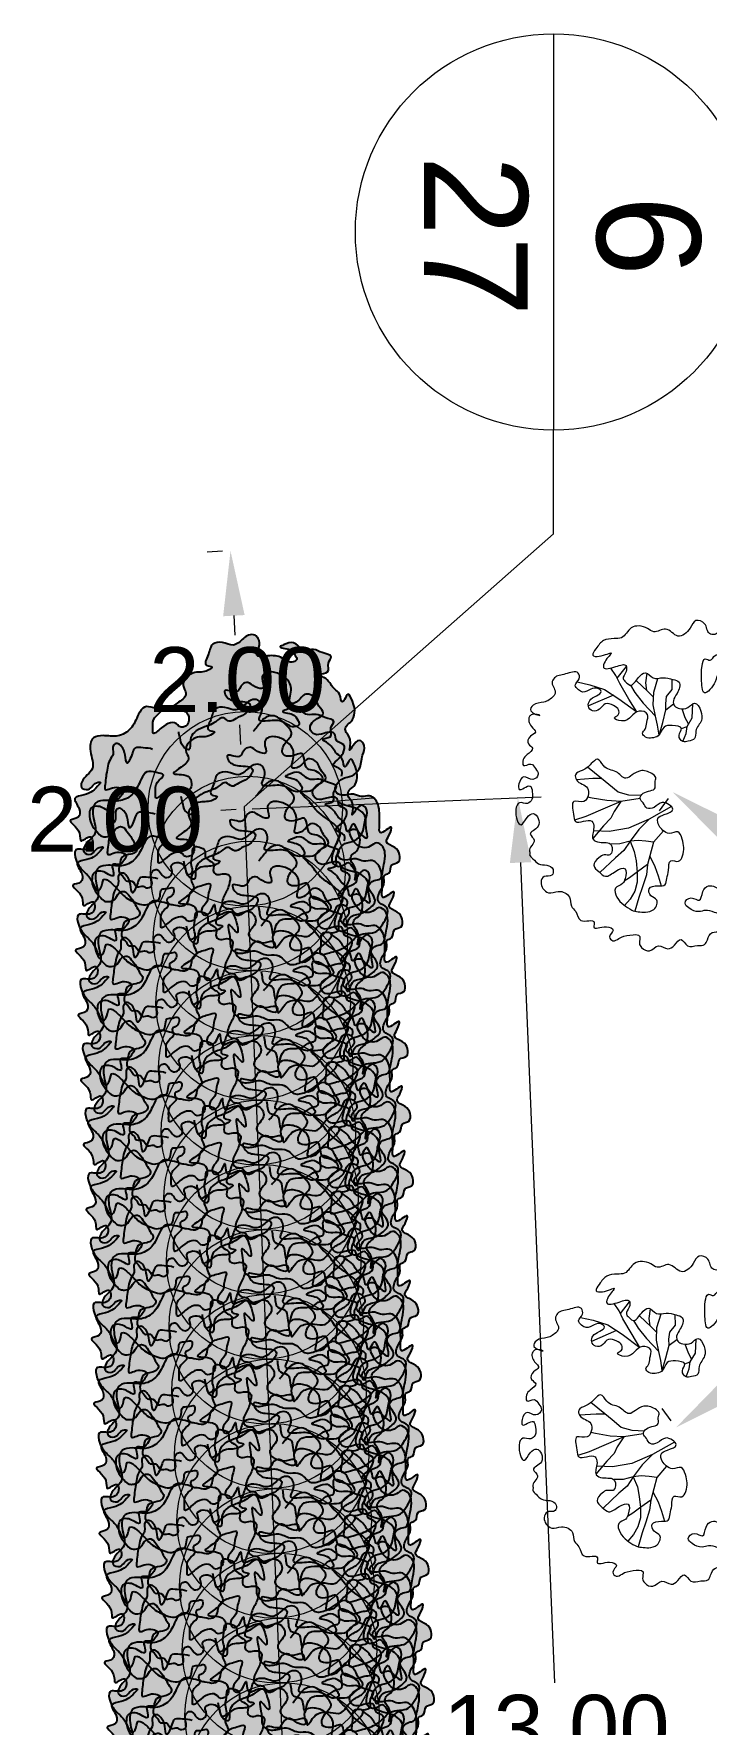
# Model space of a CAD drawing. Header units: metres. Extents: x 180 to 3220, y 13789 to 15035.
# Drawn here: x 741.23 to 746.42, y 14912.33 to 14925.37 of the extents above; entities that cross this region are included whole.
import ezdxf

# ---------------------------------------------------------------- set-up
doc = ezdxf.new("R2010")
doc.units = ezdxf.units.M
doc.header["$MEASUREMENT"] = 0
for name, color, linetype in [('02 Выноски план', 170, 'Continuous'), ('04 Дендроплан (растения)', 7, 'Continuous'), ('04 Дендроплан (существующие растения)', 7, 'Continuous'), ('04 Посадки (привязки)', 7, 'Continuous'), ('50 Дендроплан (привязки)', 7, 'Continuous')]:
    doc.layers.add(name, color=color, linetype=linetype)
doc.styles.get("Standard").update_dxf_attribs({"font": 'arial.ttf'})
doc.dimstyles.get("Standard").update_dxf_attribs({"dimtxt": 0.18, "dimasz": 0.18, "dimexe": 0.18, "dimexo": 0.0625, "dimgap": 0.09, "dimtad": 0, "dimtih": 1, "dimtoh": 1, "dimdec": 4, "dimzin": 0, "dimdsep": 46, "dimtxsty": 'Standard', "dimcen": 0.09, "dimadec": 0, "dimazin": 0, "dimtfac": 1, "dimtdec": 4, "dimtofl": 0, "dimtmove": 0, "dimatfit": 3, "dimfxl": 1, "dimtolj": 1, "dimtzin": 0, "dimarcsym": 0})

# ---------------------------------------------------------------- blocks, each defined once
blk = doc.blocks.new('Кустарник 2 с половиной м желтый')
at = {"layer": '04 Дендроплан (растения)', "lineweight": 15, "true_color": 0xfcdf4f}
h = blk.add_hatch(color=41, dxfattribs=at)
edge = h.paths.add_edge_path()
edge.add_spline(control_points=[(-1.089, -0.544), (-1.109, -0.54), (-1.105, -0.598), (-1.157, -0.658), (-1.188, -0.541), (-1.256, -0.485), (-1.314, -0.42), (-1.336, -0.29), (-1.228, -0.332), (-1.178, -0.275), (-1.198, -0.186), (-1.292, -0.284), (-1.267, -0.154), (-1.408, -0.085), (-1.279, -0.076), (-1.28, 0.009), (-1.355, 0.09), (-1.21, 0.109), (-1.17, 0.145), (-1.118, 0.205), (-1.181, 0.207), (-1.192, 0.133), (-1.281, 0.156), (-1.264, 0.243), (-1.151, 0.299), (-1.211, 0.429), (-1.201, 0.556), (-1.088, 0.569), (-0.991, 0.547), (-0.876, 0.615), (-0.843, 0.709), (-0.79, 0.801), (-0.724, 0.779), (-0.628, 0.764), (-0.728, 0.701), (-0.718, 0.645), (-0.723, 0.556), (-0.636, 0.654), (-0.548, 0.683), (-0.508, 0.619), (-0.449, 0.639), (-0.437, 0.698), (-0.462, 0.779), (-0.628, 0.752), (-0.511, 0.826), (-0.443, 0.88), (-0.503, 0.953), (-0.462, 1.022), (-0.385, 1.065), (-0.323, 1.044), (-0.245, 1.1), (-0.34, 1.098), (-0.282, 1.195), (-0.276, 1.278), (-0.176, 1.291), (-0.096, 1.241), (-0.033, 1.305), (0.016, 1.343), (0.068, 1.347), (0.103, 1.304), (0.109, 1.249), (0.058, 1.17), (0.177, 1.18), (0.261, 1.188), (0.337, 1.113), (0.399, 1.151), (0.371, 1.193), (0.35, 1.238), (0.233, 1.242), (0.308, 1.272), (0.374, 1.3), (0.436, 1.209), (0.525, 1.238), (0.579, 1.2), (0.683, 1.184), (0.615, 1.121), (0.658, 1.044), (0.54, 1.043), (0.646, 0.993), (0.661, 0.927), (0.731, 0.896), (0.731, 0.805), (0.765, 0.85), (0.786, 0.908), (0.829, 0.81), (0.844, 0.75), (0.822, 0.673), (0.772, 0.65), (0.755, 0.587), (0.825, 0.55), (0.775, 0.391), (0.857, 0.565), (0.928, 0.479), (0.887, 0.404), (0.89, 0.312), (0.819, 0.246), (0.743, 0.24), (0.694, 0.193), (0.677, 0.123), (0.755, 0.092), (0.821, 0.127), (0.887, 0.083), (0.97, 0.118), (1.028, 0.03), (1.027, -0.055), (1.031, -0.112), (1.019, -0.227), (1.144, -0.098), (1.106, -0.207), (1.061, -0.266), (1.152, -0.292), (1.188, -0.345), (1.189, -0.423), (1.104, -0.421), (1.122, -0.502), (1.052, -0.509), (1.077, -0.581), (1.027, -0.631), (0.997, -0.734), (1.1, -0.748), (1.089, -0.834), (1.054, -0.888), (0.997, -0.975), (0.872, -0.947), (0.801, -1.05), (0.716, -1.094), (0.643, -1.11), (0.543, -1.146), (0.589, -1.037), (0.56, -0.952), (0.679, -0.949), (0.63, -1.028), (0.565, -1.07), (0.494, -1.147), (0.416, -1.19), (0.335, -1.215), (0.288, -1.161), (0.235, -1.116), (0.148, -1.142), (0.079, -1.087), (-0.002, -1.11), (-0.074, -1.124), (-0.129, -1.067), (-0.117, -1.001), (-0.164, -0.836), (-0.04, -1.016), (-0.078, -0.853), (-0.116, -0.779), (-0.175, -0.805), (-0.245, -0.838), (-0.238, -0.684), (-0.266, -0.81), (-0.332, -0.832), (-0.356, -0.766), (-0.29, -0.724), (-0.3, -0.656), (-0.255, -0.559), (-0.337, -0.593), (-0.393, -0.602), (-0.445, -0.654), (-0.44, -0.722), (-0.5, -0.763), (-0.551, -0.737), (-0.602, -0.742), (-0.621, -0.693), (-0.581, -0.682), (-0.556, -0.656), (-0.557, -0.596), (-0.609, -0.621), (-0.665, -0.611), (-0.659, -0.672), (-0.68, -0.715), (-0.729, -0.719), (-0.775, -0.752), (-0.837, -0.731), (-0.889, -0.709), (-0.938, -0.682), (-0.98, -0.632), (-1.027, -0.586), (-1.067, -0.549), (-1.089, -0.544)], knot_values=[0, 0, 0, 0, 0.061635, 0.104191, 0.20069, 0.287743, 0.399729, 0.481531, 0.568583, 0.635648, 0.684134, 0.764334, 0.826964, 0.950272, 1.013409, 1.080272, 1.168532, 1.247819, 1.394597, 1.409479, 1.427557, 1.524682, 1.581269, 1.619678, 1.756166, 1.893623, 2.000641, 2.078584, 2.195344, 2.310781, 2.440226, 2.513605, 2.588141, 2.646149, 2.719321, 2.804029, 2.845045, 2.921578, 3.054193, 3.074566, 3.134737, 3.183093, 3.249164, 3.363631, 3.441023, 3.532365, 3.596253, 3.6716, 3.744423, 3.848663, 3.888401, 3.929251, 4.013292, 4.105978, 4.181645, 4.269648, 4.365204, 4.412428, 4.465819, 4.500984, 4.571137, 4.634313, 4.70192, 4.823299, 4.931602, 4.963088, 4.996582, 5.056515, 5.138901, 5.167728, 5.247716, 5.353469, 5.422828, 5.495918, 5.573328, 5.628111, 5.697334, 5.757868, 5.811625, 5.918047, 5.97726, 6.040717, 6.066188, 6.114678, 6.180549, 6.273287, 6.345576, 6.393396, 6.433357, 6.515698, 6.599412, 6.705793, 6.763065, 6.840231, 6.950856, 7.030388, 7.110358, 7.17348, 7.231698, 7.28937, 7.379027, 7.44284, 7.507501, 7.617387, 7.685443, 7.768072, 7.824905, 7.922952, 7.986383, 8.046084, 8.12391, 8.190001, 8.250549, 8.306808, 8.375221, 8.415102, 8.465452, 8.547205, 8.634018, 8.711041, 8.772989, 8.852075, 8.921518, 9.065475, 9.156831, 9.281194, 9.341014, 9.409287, 9.513022, 9.567263, 9.647679, 9.681069, 9.793758, 9.910756, 9.986414, 10.076361, 10.126146, 10.194641, 10.276903, 10.373982, 10.431678, 10.526687, 10.577361, 10.643499, 10.756646, 10.842438, 10.960426, 11.017187, 11.086315, 11.126767, 11.211481, 11.288046, 11.339845, 11.377829, 11.455283, 11.528342, 11.600891, 11.66055, 11.710968, 11.793735, 11.850802, 11.906359, 11.97582, 12.014837, 12.053183, 12.080761, 12.123243, 12.164381, 12.20847, 12.254369, 12.311415, 12.350029, 12.388398, 12.451439, 12.512501, 12.571422, 12.629825, 12.68256, 12.767304, 12.837585, 12.837585, 12.837585, 12.837585], degree=3, periodic=0)
at = {"layer": '04 Дендроплан (растения)', "color": 7}
for points, knots in [([(-1.089, -0.544), (-1.109, -0.54), (-1.105, -0.598), (-1.157, -0.658), (-1.188, -0.541), (-1.256, -0.485), (-1.314, -0.42), (-1.336, -0.29), (-1.228, -0.332), (-1.178, -0.275), (-1.198, -0.186), (-1.292, -0.284), (-1.267, -0.154), (-1.408, -0.085), (-1.279, -0.076), (-1.28, 0.009), (-1.355, 0.09), (-1.21, 0.109), (-1.17, 0.145), (-1.118, 0.205), (-1.181, 0.207), (-1.192, 0.133), (-1.281, 0.156), (-1.264, 0.243), (-1.151, 0.299), (-1.211, 0.429), (-1.201, 0.556), (-1.088, 0.569), (-0.991, 0.547), (-0.876, 0.615), (-0.843, 0.709), (-0.79, 0.801), (-0.724, 0.779), (-0.628, 0.764), (-0.728, 0.701), (-0.718, 0.645), (-0.723, 0.556), (-0.636, 0.654), (-0.548, 0.683), (-0.508, 0.619), (-0.449, 0.639), (-0.437, 0.698), (-0.462, 0.779), (-0.628, 0.752), (-0.511, 0.826), (-0.443, 0.88), (-0.503, 0.953), (-0.462, 1.022), (-0.385, 1.065), (-0.323, 1.044), (-0.245, 1.1), (-0.34, 1.098), (-0.282, 1.195), (-0.276, 1.278), (-0.176, 1.291), (-0.096, 1.241), (-0.033, 1.305), (0.016, 1.343), (0.068, 1.347), (0.103, 1.304), (0.109, 1.249), (0.058, 1.17), (0.177, 1.18), (0.261, 1.188), (0.337, 1.113), (0.399, 1.151), (0.371, 1.193), (0.35, 1.238), (0.233, 1.242), (0.308, 1.272), (0.374, 1.3), (0.436, 1.209), (0.525, 1.238), (0.579, 1.2), (0.683, 1.184), (0.615, 1.121), (0.658, 1.044), (0.54, 1.043), (0.646, 0.993), (0.661, 0.927), (0.731, 0.896), (0.731, 0.805), (0.765, 0.85), (0.786, 0.908), (0.829, 0.81), (0.844, 0.75), (0.822, 0.673), (0.772, 0.65), (0.755, 0.587), (0.825, 0.55), (0.775, 0.391), (0.857, 0.565), (0.928, 0.479), (0.887, 0.404), (0.89, 0.312), (0.819, 0.246), (0.743, 0.24), (0.694, 0.193), (0.677, 0.123), (0.755, 0.092), (0.821, 0.127), (0.887, 0.083), (0.97, 0.118), (1.028, 0.03), (1.027, -0.055), (1.031, -0.112), (1.019, -0.227), (1.144, -0.098), (1.106, -0.207), (1.061, -0.266), (1.152, -0.292), (1.188, -0.345), (1.189, -0.423), (1.104, -0.421), (1.122, -0.502), (1.052, -0.509), (1.077, -0.581), (1.027, -0.631), (0.997, -0.734), (1.1, -0.748), (1.089, -0.834), (1.054, -0.888), (0.997, -0.975), (0.872, -0.947), (0.801, -1.05), (0.716, -1.094), (0.643, -1.11), (0.543, -1.146), (0.589, -1.037), (0.56, -0.952), (0.679, -0.949), (0.63, -1.028), (0.565, -1.07), (0.494, -1.147), (0.416, -1.19), (0.335, -1.215), (0.288, -1.161), (0.235, -1.116), (0.148, -1.142), (0.079, -1.087), (-0.002, -1.11), (-0.074, -1.124), (-0.129, -1.067), (-0.117, -1.001), (-0.164, -0.836), (-0.04, -1.016), (-0.078, -0.853), (-0.116, -0.779), (-0.175, -0.805), (-0.245, -0.838), (-0.238, -0.684), (-0.266, -0.81), (-0.332, -0.832), (-0.356, -0.766), (-0.29, -0.724), (-0.3, -0.656), (-0.255, -0.559), (-0.337, -0.593), (-0.393, -0.602), (-0.445, -0.654), (-0.44, -0.722), (-0.5, -0.763), (-0.551, -0.737), (-0.602, -0.742), (-0.621, -0.693), (-0.581, -0.682), (-0.556, -0.656), (-0.557, -0.596), (-0.609, -0.621), (-0.665, -0.611), (-0.659, -0.672), (-0.68, -0.715), (-0.729, -0.719), (-0.775, -0.752), (-0.837, -0.731), (-0.889, -0.709), (-0.938, -0.682), (-0.98, -0.632), (-1.027, -0.586), (-1.067, -0.549), (-1.089, -0.544)], [0, 0, 0, 0, 0.061635, 0.104191, 0.20069, 0.287743, 0.399729, 0.481531, 0.568583, 0.635648, 0.684134, 0.764334, 0.826964, 0.950272, 1.013409, 1.080272, 1.168532, 1.247819, 1.394597, 1.409479, 1.427557, 1.524682, 1.581269, 1.619678, 1.756166, 1.893623, 2.000641, 2.078584, 2.195344, 2.310781, 2.440226, 2.513605, 2.588141, 2.646149, 2.719321, 2.804029, 2.845045, 2.921578, 3.054193, 3.074566, 3.134737, 3.183093, 3.249164, 3.363631, 3.441023, 3.532365, 3.596253, 3.6716, 3.744423, 3.848663, 3.888401, 3.929251, 4.013292, 4.105978, 4.181645, 4.269648, 4.365204, 4.412428, 4.465819, 4.500984, 4.571137, 4.634313, 4.70192, 4.823299, 4.931602, 4.963088, 4.996582, 5.056515, 5.138901, 5.167728, 5.247716, 5.353469, 5.422828, 5.495918, 5.573328, 5.628111, 5.697334, 5.757868, 5.811625, 5.918047, 5.97726, 6.040717, 6.066188, 6.114678, 6.180549, 6.273287, 6.345576, 6.393396, 6.433357, 6.515698, 6.599412, 6.705793, 6.763065, 6.840231, 6.950856, 7.030388, 7.110358, 7.17348, 7.231698, 7.28937, 7.379027, 7.44284, 7.507501, 7.617387, 7.685443, 7.768072, 7.824905, 7.922952, 7.986383, 8.046084, 8.12391, 8.190001, 8.250549, 8.306808, 8.375221, 8.415102, 8.465452, 8.547205, 8.634018, 8.711041, 8.772989, 8.852075, 8.921518, 9.065475, 9.156831, 9.281194, 9.341014, 9.409287, 9.513022, 9.567263, 9.647679, 9.681069, 9.793758, 9.910756, 9.986414, 10.076361, 10.126146, 10.194641, 10.276903, 10.373982, 10.431678, 10.526687, 10.577361, 10.643499, 10.756646, 10.842438, 10.960426, 11.017187, 11.086315, 11.126767, 11.211481, 11.288046, 11.339845, 11.377829, 11.455283, 11.528342, 11.600891, 11.66055, 11.710968, 11.793735, 11.850802, 11.906359, 11.97582, 12.014837, 12.053183, 12.080761, 12.123243, 12.164381, 12.20847, 12.254369, 12.311415, 12.350029, 12.388398, 12.451439, 12.512501, 12.571422, 12.629825, 12.68256, 12.767304, 12.837585, 12.837585, 12.837585, 12.837585]), ([(0.736, 0.251), (0.74, 0.263), (0.752, 0.311), (0.633, 0.328), (0.72, 0.386), (0.75, 0.428), (0.771, 0.506), (0.683, 0.51), (0.694, 0.603), (0.598, 0.583), (0.533, 0.56), (0.484, 0.612), (0.507, 0.69), (0.629, 0.719), (0.544, 0.8), (0.533, 0.872), (0.435, 0.897), (0.414, 0.821), (0.324, 0.804), (0.343, 0.885), (0.357, 0.96), (0.282, 1.032), (0.212, 1.059), (0.142, 1.055), (0.109, 0.999), (0.16, 0.912), (0.058, 0.937), (0.023, 0.983), (-0.045, 0.961), (-0.057, 0.868), (-0.185, 0.94), (-0.149, 0.847), (-0.079, 0.825), (0.065, 0.83), (-0.008, 0.718), (-0.073, 0.707), (-0.13, 0.656), (-0.179, 0.722), (-0.235, 0.667), (-0.284, 0.643), (-0.344, 0.625), (-0.4, 0.595), (-0.442, 0.537), (-0.422, 0.43), (-0.505, 0.487), (-0.505, 0.542), (-0.521, 0.578), (-0.521, 0.594)], [0, 0, 0, 0, 0.039515, 0.124187, 0.193529, 0.245076, 0.309455, 0.373547, 0.432, 0.515329, 0.587711, 0.640318, 0.696289, 0.810562, 0.87463, 0.975445, 1.026252, 1.125262, 1.177225, 1.214366, 1.329161, 1.411583, 1.503728, 1.561118, 1.605714, 1.68364, 1.748811, 1.815724, 1.858894, 1.932639, 2.028574, 2.067156, 2.15751, 2.27018, 2.357134, 2.430483, 2.489245, 2.543924, 2.611399, 2.67538, 2.720283, 2.80083, 2.864286, 2.945361, 3.001407, 3.069014, 3.11738, 3.11738, 3.11738, 3.11738]), ([(0.096, -0.758), (0.105, -0.788), (0.094, -0.859), (0.192, -0.861), (0.193, -0.922), (0.214, -1.018), (0.221, -0.871), (0.305, -0.843), (0.39, -0.858), (0.435, -0.799), (0.524, -0.801), (0.456, -0.656), (0.56, -0.687), (0.606, -0.729), (0.662, -0.693), (0.741, -0.699), (0.753, -0.591), (0.86, -0.588), (0.858, -0.504), (0.827, -0.463), (0.788, -0.394), (0.732, -0.465), (0.652, -0.423), (0.672, -0.326), (0.702, -0.258), (0.736, -0.187), (0.697, -0.132), (0.623, -0.077), (0.532, -0.017), (0.488, 0.064), (0.381, 0.146), (0.508, 0.125), (0.544, 0.178), (0.617, 0.23), (0.541, 0.304), (0.44, 0.296), (0.461, 0.465), (0.356, 0.395), (0.261, 0.413), (0.292, 0.515), (0.379, 0.576), (0.289, 0.663), (0.223, 0.733), (0.128, 0.7), (0.095, 0.64), (0.064, 0.607), (0.053, 0.595)], [0, 0, 0, 0, 0.096565, 0.157341, 0.224117, 0.270893, 0.370858, 0.442792, 0.536306, 0.608894, 0.646407, 0.762996, 0.822977, 0.883526, 0.946536, 0.999043, 1.100514, 1.185498, 1.249882, 1.301885, 1.361202, 1.429422, 1.491394, 1.575229, 1.68944, 1.737777, 1.798335, 1.870755, 2.033608, 2.099877, 2.193785, 2.26587, 2.342454, 2.397568, 2.497715, 2.55312, 2.6773, 2.765085, 2.829533, 2.918859, 3.006591, 3.105393, 3.219159, 3.287235, 3.374016, 3.425019, 3.425019, 3.425019, 3.425019]), ([(-0.722, 0.458), (-0.745, 0.469), (-0.788, 0.465), (-0.86, 0.481), (-0.881, 0.419), (-0.923, 0.311), (-0.932, 0.427), (-0.951, 0.473), (-0.992, 0.511), (-1.043, 0.486), (-1.013, 0.422), (-1.06, 0.373), (-1.07, 0.313), (-1.083, 0.248), (-1.086, 0.2), (-1.097, 0.134), (-1.035, 0.163), (-0.995, 0.17), (-0.931, 0.144), (-0.965, 0.1), (-0.992, 0.061), (-1.067, 0.084), (-1.045, 0.024), (-1.04, -0.035), (-1.099, 0.005), (-1.139, 0.022), (-1.2, 0.016), (-1.215, -0.051), (-1.201, -0.119), (-1.156, -0.172), (-1.121, -0.215), (-1.075, -0.219), (-1.026, -0.203), (-1.012, -0.148), (-0.951, -0.129), (-0.917, -0.182), (-0.88, -0.223), (-0.864, -0.27), (-0.833, -0.3), (-0.851, -0.338), (-0.896, -0.355), (-0.965, -0.36), (-0.975, -0.431), (-0.992, -0.494), (-0.945, -0.521), (-0.929, -0.569), (-0.869, -0.542), (-0.852, -0.621), (-0.798, -0.588), (-0.768, -0.618), (-0.721, -0.599), (-0.729, -0.554), (-0.738, -0.518), (-0.728, -0.478), (-0.681, -0.462), (-0.659, -0.504), (-0.625, -0.539), (-0.578, -0.521), (-0.566, -0.48), (-0.594, -0.436), (-0.532, -0.404), (-0.479, -0.43), (-0.468, -0.471), (-0.456, -0.519), (-0.4, -0.488), (-0.434, -0.428), (-0.411, -0.371), (-0.419, -0.284), (-0.357, -0.297), (-0.306, -0.316), (-0.326, -0.382), (-0.278, -0.401), (-0.237, -0.433), (-0.269, -0.49), (-0.212, -0.516), (-0.173, -0.493), (-0.117, -0.515), (-0.129, -0.565), (-0.138, -0.623), (-0.178, -0.676), (-0.191, -0.742), (-0.155, -0.774), (-0.108, -0.767), (-0.086, -0.82), (-0.03, -0.8), (0.022, -0.782), (0.069, -0.824), (0.08, -0.88), (0.045, -0.921), (0.009, -0.965), (0.035, -1.006), (0.083, -1.028), (0.139, -1.043), (0.229, -1.003), (0.218, -1.097), (0.267, -1.027), (0.303, -0.978), (0.398, -0.971), (0.482, -0.997), (0.534, -0.935), (0.574, -0.873), (0.649, -0.848), (0.685, -0.796), (0.698, -0.741), (0.755, -0.737), (0.791, -0.768), (0.798, -0.832), (0.729, -0.859), (0.775, -0.935), (0.786, -0.817), (0.886, -0.82), (0.95, -0.772), (1.005, -0.718), (0.977, -0.657), (0.923, -0.601), (0.981, -0.549), (1.042, -0.55), (1.051, -0.486), (1.064, -0.423), (1.077, -0.353), (1.059, -0.289), (1.004, -0.248), (0.959, -0.297), (0.903, -0.306), (0.844, -0.279), (0.815, -0.232), (0.783, -0.162), (0.851, -0.152), (0.876, -0.194), (0.955, -0.256), (0.914, -0.138), (0.933, -0.072), (0.882, -0.01), (0.816, 0.015), (0.756, 0.024), (0.724, 0.044), (0.714, 0.047)], [0, 0, 0, 0, 0.076348, 0.137294, 0.184053, 0.272968, 0.338396, 0.414387, 0.454233, 0.484731, 0.555911, 0.611711, 0.675054, 0.741347, 0.807018, 0.846193, 0.887745, 0.951995, 0.997513, 1.043606, 1.083157, 1.141488, 1.192448, 1.228734, 1.281549, 1.331129, 1.386059, 1.432404, 1.518003, 1.592858, 1.645275, 1.67892, 1.727153, 1.790419, 1.832666, 1.890132, 1.955244, 2.007796, 2.041633, 2.071017, 2.117097, 2.189132, 2.249218, 2.316327, 2.363542, 2.399812, 2.443377, 2.505936, 2.552562, 2.579837, 2.623488, 2.664128, 2.700823, 2.742591, 2.776082, 2.823251, 2.867658, 2.912646, 2.947522, 2.987626, 3.042394, 3.098967, 3.14449, 3.17888, 3.217793, 3.271768, 3.348835, 3.420269, 3.461001, 3.511739, 3.565714, 3.61737, 3.648137, 3.71342, 3.75057, 3.800436, 3.852338, 3.88427, 3.940905, 4.035624, 4.086459, 4.125478, 4.163918, 4.216297, 4.255911, 4.32343, 4.374861, 4.425464, 4.48343, 4.537267, 4.573612, 4.613901, 4.69579, 4.765606, 4.809973, 4.854072, 4.926952, 5.029346, 5.113566, 5.168992, 5.255366, 5.341238, 5.391165, 5.449621, 5.490482, 5.539879, 5.583481, 5.661131, 5.6962, 5.760436, 5.859072, 5.961323, 6.012102, 6.069897, 6.145781, 6.208359, 6.255779, 6.30992, 6.373349, 6.465128, 6.51742, 6.575399, 6.631903, 6.69083, 6.741497, 6.817217, 6.871831, 6.916231, 6.962478, 7.029269, 7.110796, 7.191188, 7.257333, 7.327455, 7.407784, 7.439591, 7.439591, 7.439591, 7.439591])]:
    blk.add_open_spline(points, degree=3, knots=knots, dxfattribs=at)
blk = doc.blocks.new('*U58')
at = {"layer": '04 Дендроплан (растения)', "lineweight": 15, "rotation": 87.66869189329718}
blk.add_blockref('Кустарник 2 с половиной м желтый', (0, 0), dxfattribs=at)
blk = doc.blocks.new('*U59')
at = {"layer": '04 Дендроплан (растения)', "color": 0, "linetype": 'ByBlock', "lineweight": -2, "rotation": 272.3313081067028}
for p in [(742.869, 14919.395), (742.889, 14918.895), (742.91, 14918.395), (742.93, 14917.896), (742.95, 14917.396), (742.971, 14916.897), (742.991, 14916.397), (743.011, 14915.898), (743.032, 14915.398), (743.052, 14914.898), (743.072, 14914.399), (743.093, 14913.899), (743.113, 14913.4), (743.133, 14912.9), (743.154, 14912.4), (743.174, 14911.901), (743.194, 14911.401), (743.215, 14910.902)]:
    blk.add_blockref('*U58', p, dxfattribs=at)
blk = doc.blocks.new('Лиственное дерево существующее')
at = {"color": 114, "lineweight": 0}
for p, q in [((-0.782, 1.333), (-0.669, 1.479)), ((-1.275, 1.287), (-1.119, 1.252)), ((-0.799, 1.368), (-0.859, 1.458)), ((-0.751, 1.267), (-0.799, 1.368)), ((-0.639, 1.076), (-0.751, 1.267)), ((-0.403, 1.17), (-0.548, 1.306)), ((-0.427, 1.275), (-0.411, 1.393)), ((-0.415, 1.181), (-0.427, 1.275)), ((-0.332, 1.162), (-0.28, 1.33)), ((-0.103, 1.192), (-0.105, 1.321)), ((-0.829, 1.124), (-1.138, 0.99)), ((-1.119, 1.252), (-0.938, 1.195)), ((-0.938, 1.195), (-0.761, 1.08)), ((-0.761, 1.08), (-0.541, 0.917)), ((-0.541, 0.917), (-0.639, 1.076)), ((-0.62, 1.247), (-0.563, 1.155)), ((-0.563, 1.155), (-0.46, 1.026)), ((-0.334, 1.1), (-0.403, 1.17)), ((-0.337, 1.006), (-0.332, 1.162)), ((-0.183, 1.016), (-0.173, 1.105)), ((-0.173, 1.105), (-0.103, 1.192)), ((-0.46, 1.026), (-0.309, 0.866)), ((-0.309, 0.866), (-0.337, 1.006)), ((-0.285, 0.754), (-0.309, 0.866)), ((-0.221, 0.786), (-0.18, 0.943)), ((-0.18, 0.943), (-0.183, 1.016)), ((-0.18, 0.943), (-0.086, 1.015)), ((0.058, 0.845), (0.018, 0.955)), ((0.098, 0.768), (0.058, 0.845)), ((0.08, 0.738), (0.145, 0.845)), ((0.145, 0.845), (0.151, 1.018)), ((1.012, 0.68), (0.961, 0.98)), ((1.002, 0.737), (1.083, 0.859)), ((-0.266, 0.631), (-0.285, 0.754)), ((-0.266, 0.631), (-0.221, 0.786)), ((0.011, 0.712), (0.08, 0.738)), ((0.027, 0.553), (0.067, 0.65)), ((0.067, 0.65), (0.08, 0.738)), ((0.98, 0.595), (1.012, 0.68)), ((0.912, 0.363), (0.952, 0.477)), ((1.088, 0.479), (0.952, 0.477)), ((1.088, 0.479), (1.064, 0.348)), ((1.191, 0.617), (1.088, 0.479)), ((-0.976, 0.096), (-1.147, 0.235)), ((0.748, 0.317), (0.854, 0.368)), ((0.854, 0.368), (1.012, 0.353)), ((1.012, 0.353), (1.103, 0.344)), ((1.103, 0.344), (1.176, 0.338)), ((-1.081, 0.093), (-1.287, 0.08)), ((-0.973, 0.093), (-1.081, 0.093)), ((-0.885, 0.021), (-0.976, 0.096)), ((-0.772, -0.073), (-0.885, 0.021)), ((1.044, 0.078), (1.18, 0.078)), ((1.18, 0.078), (1.236, 0.183)), ((1.18, 0.078), (1.336, 0.043)), ((-1.091, -0.147), (-1.147, -0.134)), ((-0.91, -0.179), (-1.091, -0.147)), ((-0.739, -0.188), (-0.931, -0.27)), ((-0.739, -0.188), (-0.91, -0.179)), ((-0.739, -0.188), (-0.821, -0.312)), ((-0.638, -0.11), (-0.772, -0.073)), ((-0.5, -0.151), (-0.739, -0.188)), ((-0.489, -0.116), (-0.638, -0.11)), ((0.953, -0.18), (1.158, -0.176)), ((1.158, -0.176), (1.317, -0.128)), ((1.158, -0.176), (1.267, -0.218)), ((1.317, -0.128), (1.739, -0.074)), ((1.328, -0.127), (1.373, -0.019)), ((-1.169, -0.374), (-1.309, -0.418)), ((-0.931, -0.27), (-1.169, -0.374)), ((-0.86, -0.395), (-0.95, -0.489)), ((-0.821, -0.312), (-0.86, -0.395)), ((-0.386, -0.406), (-0.641, -0.519)), ((-0.386, -0.406), (-0.514, -0.534)), ((-0.113, -0.252), (-0.386, -0.406)), ((0.87, -0.356), (1.013, -0.408)), ((1.013, -0.408), (1.247, -0.408)), ((1.013, -0.408), (1.096, -0.512)), ((1.267, -0.218), (1.367, -0.287)), ((-0.95, -0.489), (-1.084, -0.647)), ((-0.882, -0.56), (-1.076, -0.551)), ((-0.641, -0.519), (-0.882, -0.56)), ((-0.514, -0.534), (-0.624, -0.681)), ((-0.212, -0.551), (-0.335, -0.691)), ((0.873, -0.622), (0.961, -0.786)), ((0.873, -0.622), (0.993, -0.651)), ((0.993, -0.651), (1.163, -0.596)), ((-0.75, -0.714), (-0.864, -0.716)), ((-0.699, -0.796), (-0.804, -0.883)), ((-0.624, -0.681), (-0.75, -0.714)), ((-0.624, -0.681), (-0.699, -0.796)), ((-0.525, -0.67), (-0.624, -0.681)), ((-0.624, -0.681), (-0.572, -0.807)), ((-0.572, -0.807), (-0.55, -0.923)), ((-0.427, -0.678), (-0.525, -0.67)), ((-0.335, -0.691), (-0.427, -0.678)), ((-0.335, -0.691), (-0.408, -0.969)), ((0.682, -0.698), (0.762, -0.798)), ((0.762, -0.798), (0.755, -1.059)), ((0.762, -0.798), (0.835, -0.77)), ((0.762, -0.798), (0.907, -0.988)), ((0.835, -0.77), (0.929, -0.824)), ((-0.804, -0.883), (-0.997, -1.067)), ((-0.55, -0.923), (-0.535, -1.06)), ((-0.408, -0.969), (-0.532, -1.058)), ((-0.408, -0.969), (-0.422, -1.093)), ((-0.381, -0.865), (-0.316, -0.99)), ((-0.316, -0.99), (-0.275, -1.107)), ((-0.629, -1.132), (-0.696, -1.173)), ((-0.532, -1.058), (-0.629, -1.132)), ((-0.535, -1.187), (-0.566, -1.298)), ((-0.535, -1.06), (-0.535, -1.187)), ((-0.47, -1.242), (-0.515, -1.373)), ((-0.422, -1.093), (-0.47, -1.242)), ((-0.275, -1.107), (-0.238, -1.23)), ((-0.622, -1.395), (-0.691, -1.474)), ((-0.566, -1.298), (-0.622, -1.395)), ((-0.515, -1.373), (-0.564, -1.545))]:
    blk.add_line(p, q, dxfattribs=at)
for points, knots in [([(-1.863, -0.802), (-1.881, -0.757), (-1.747, -0.684), (-1.911, -0.574), (-1.692, -0.517), (-1.79, -0.294), (-1.907, -0.385), (-1.984, -0.55), (-2.059, -0.321), (-1.999, -0.175), (-1.894, -0.235), (-1.819, -0.16), (-1.828, -0.083), (-1.849, 0.055), (-2.007, -0.094), (-1.999, 0.047), (-1.938, 0.153), (-1.832, 0.046), (-1.733, 0.144), (-1.793, 0.214), (-1.838, 0.303), (-1.955, 0.22), (-1.946, 0.341), (-1.898, 0.392), (-1.788, 0.464), (-1.907, 0.519), (-1.872, 0.623), (-1.76, 0.663), (-1.864, 0.745), (-1.889, 0.84), (-1.824, 0.904), (-1.659, 0.854), (-1.891, 0.903), (-1.808, 1.034), (-1.683, 1.022), (-1.589, 1.081), (-1.522, 1.172), (-1.609, 1.251), (-1.548, 1.37), (-1.423, 1.371), (-1.266, 1.445), (-1.233, 1.311), (-1.326, 1.255), (-1.263, 1.188), (-1.194, 1.144), (-1.114, 1.199), (-1.035, 1.222), (-0.951, 1.163), (-1.052, 1.106), (-1.123, 1.075), (-1.151, 0.983), (-1.088, 0.91), (-0.99, 0.942), (-0.937, 1.041), (-0.833, 0.999), (-0.758, 0.957), (-0.756, 0.875), (-0.858, 0.837), (-0.695, 0.783), (-0.611, 0.852), (-0.527, 0.951), (-0.375, 0.902), (-0.426, 0.79), (-0.418, 0.708), (-0.488, 0.654), (-0.425, 0.592), (-0.354, 0.593), (-0.251, 0.613), (-0.225, 0.746), (-0.105, 0.754), (0.053, 0.733), (-0.044, 0.628), (0.019, 0.538), (0.099, 0.557), (0.195, 0.575), (0.173, 0.707), (0.273, 0.796), (0.262, 0.925), (0.181, 1.071), (0.093, 0.951), (-0.002, 0.952), (-0.083, 0.981), (-0.098, 1.072), (-0.033, 1.146), (0.02, 1.288), (-0.113, 1.322), (-0.213, 1.354), (-0.344, 1.304), (-0.427, 1.44), (-0.522, 1.344), (-0.56, 1.288), (-0.617, 1.228), (-0.671, 1.281), (-0.73, 1.337), (-0.664, 1.401), (-0.662, 1.525), (-0.806, 1.471), (-0.975, 1.423), (-0.933, 1.56), (-0.796, 1.69), (-0.974, 1.592), (-1.114, 1.604), (-1.027, 1.718), (-0.966, 1.811), (-0.835, 1.824), (-0.696, 1.818), (-0.625, 1.999), (-0.435, 1.978), (-0.317, 1.874), (-0.169, 1.993), (-0.037, 1.791), (0.118, 1.927), (0.171, 2.072), (0.331, 2.017), (0.32, 1.881), (0.433, 1.862), (0.5, 1.939), (0.63, 1.849), (0.551, 1.757), (0.61, 1.682), (0.54, 1.583), (0.423, 1.658), (0.38, 1.528), (0.285, 1.601), (0.255, 1.442), (0.259, 1.344), (0.267, 1.066), (0.442, 1.277), (0.452, 1.397), (0.554, 1.491), (0.691, 1.367), (0.706, 1.583), (0.847, 1.604), (0.949, 1.69), (1.08, 1.634), (1.107, 1.482), (1.251, 1.539), (1.364, 1.464), (1.332, 1.318), (1.543, 1.296), (1.4, 1.122), (1.6, 1.263), (1.746, 1.049), (1.497, 0.884), (1.694, 0.879), (1.77, 0.828), (1.885, 0.882), (1.984, 0.691), (1.87, 0.579), (1.951, 0.461), (1.781, 0.392), (1.935, 0.365), (2.026, 0.299), (1.993, 0.151), (1.874, 0.063), (1.942, -0.057), (1.852, -0.164), (1.705, -0.058), (1.57, 0.123), (1.46, -0.006), (1.368, -0.037), (1.309, 0.063), (1.418, 0.081), (1.488, 0.156), (1.387, 0.288), (1.293, 0.151), (1.168, 0.211), (1.158, 0.338), (1.232, 0.414), (1.37, 0.508), (1.152, 0.589), (1.19, 0.754), (1.08, 0.827), (1.07, 0.942), (0.965, 0.989), (0.834, 0.976), (0.764, 0.841), (0.611, 0.902), (0.608, 0.768), (0.711, 0.734), (0.641, 0.537), (0.789, 0.661), (0.881, 0.732), (0.967, 0.639), (0.997, 0.553), (0.953, 0.449), (0.855, 0.484), (0.758, 0.479), (0.688, 0.371), (0.775, 0.293), (0.847, 0.19), (0.983, 0.282), (1.029, 0.149), (1.046, 0.081), (1.054, -0.055), (0.876, 0.088), (0.805, -0.111), (0.954, -0.136), (0.971, -0.254), (0.916, -0.36), (0.806, -0.365), (0.663, -0.342), (0.715, -0.526), (0.851, -0.462), (0.924, -0.585), (0.833, -0.657), (0.756, -0.694), (0.608, -0.696), (0.717, -0.859), (0.553, -0.942), (0.629, -1.071), (0.741, -1.059), (0.834, -1.056), (0.93, -0.996), (0.884, -0.867), (0.981, -0.75), (1.119, -0.739), (1.208, -0.591), (1.044, -0.489), (1.259, -0.545), (1.236, -0.392), (1.278, -0.271), (1.407, -0.301), (1.52, -0.244), (1.647, -0.243), (1.757, -0.342), (1.628, -0.447), (1.834, -0.304), (1.938, -0.341), (2.024, -0.427), (1.983, -0.534), (1.959, -0.679), (1.81, -0.72), (1.719, -0.862), (1.775, -0.997), (1.685, -1.157), (1.583, -1.102), (1.385, -1.113), (1.618, -0.979), (1.443, -0.96), (1.345, -0.98), (1.358, -1.093), (1.215, -1.09), (1.3, -1.192), (1.368, -1.263), (1.45, -1.161), (1.466, -1.327), (1.427, -1.431), (1.321, -1.45), (1.23, -1.407), (1.216, -1.557), (1.107, -1.596), (0.975, -1.601), (0.989, -1.703), (0.947, -1.778), (0.841, -1.769), (0.866, -1.645), (0.75, -1.749), (0.684, -1.637), (0.696, -1.538), (0.781, -1.521), (0.846, -1.457), (0.816, -1.355), (0.745, -1.251), (0.631, -1.287), (0.523, -1.314), (0.445, -1.241), (0.335, -1.218), (0.262, -1.295), (0.252, -1.455), (0.133, -1.345), (0.026, -1.44), (0.118, -1.522), (0.208, -1.565), (0.318, -1.52), (0.405, -1.554), (0.514, -1.588), (0.498, -1.691), (0.507, -1.814), (0.369, -1.786), (0.336, -1.883), (0.301, -1.974), (0.195, -1.957), (0.081, -2.01), (0.01, -1.844), (-0.069, -1.968), (-0.163, -2.035), (-0.279, -1.927), (-0.37, -2.065), (-0.477, -2.008), (-0.522, -1.934), (-0.473, -1.822), (-0.649, -1.838), (-0.74, -1.86), (-0.831, -1.93), (-0.905, -1.848), (-0.791, -1.771), (-0.94, -1.709), (-1.095, -1.791), (-1.036, -1.621), (-1.266, -1.715), (-1.272, -1.547), (-1.369, -1.482), (-1.348, -1.343), (-1.503, -1.274), (-1.621, -1.34), (-1.705, -1.268), (-1.734, -1.19), (-1.693, -1.089), (-1.578, -1.13), (-1.56, -1.01), (-1.655, -0.965), (-1.758, -0.976), (-1.811, -0.902), (-1.875, -0.857), (-1.857, -0.816), (-1.863, -0.802)], [0, 0, 0, 0, 0.144623, 0.231167, 0.368861, 0.533358, 0.626687, 0.740408, 0.935226, 1.031861, 1.128241, 1.198256, 1.294402, 1.368689, 1.507955, 1.574673, 1.679777, 1.79119, 1.883627, 1.959993, 2.039207, 2.131319, 2.201489, 2.277769, 2.379891, 2.45347, 2.54984, 2.629417, 2.713756, 2.836131, 2.877797, 2.974434, 3.098533, 3.174839, 3.310795, 3.448506, 3.489216, 3.62255, 3.689433, 3.833718, 3.988827, 4.05943, 4.152735, 4.217846, 4.281087, 4.383199, 4.466591, 4.525335, 4.60464, 4.706041, 4.777196, 4.850967, 4.941557, 5.035937, 5.13954, 5.219117, 5.28068, 5.339424, 5.435055, 5.564599, 5.681514, 5.792988, 5.892227, 5.976975, 6.036908, 6.095646, 6.173749, 6.252212, 6.380922, 6.484525, 6.602635, 6.692872, 6.777965, 6.844717, 6.928444, 7.02051, 7.167213, 7.282, 7.407383, 7.507264, 7.609206, 7.678412, 7.741177, 7.842553, 7.980652, 8.063007, 8.187574, 8.307662, 8.420868, 8.524456, 8.606097, 8.65359, 8.733663, 8.78115, 8.875736, 8.947733, 9.070923, 9.223371, 9.297752, 9.425798, 9.577891, 9.656402, 9.742281, 9.880076, 10.010368, 10.101704, 10.271449, 10.469408, 10.556507, 10.704089, 10.878467, 11.055291, 11.171089, 11.284149, 11.417731, 11.482645, 11.567427, 11.68373, 11.77169, 11.843492, 11.921933, 12.039354, 12.124248, 12.185085, 12.279334, 12.442083, 12.611011, 12.797738, 12.921046, 13.015017, 13.129765, 13.27535, 13.406716, 13.521304, 13.644281, 13.753137, 13.886642, 13.991763, 14.093139, 14.248215, 14.338926, 14.451134, 14.636917, 14.813923, 14.953979, 15.006047, 15.083831, 15.270441, 15.402543, 15.48891, 15.598301, 15.682028, 15.794092, 15.927518, 16.058446, 16.173604, 16.260996, 16.378012, 16.633999, 16.747204, 16.817387, 16.885538, 16.980265, 17.054418, 17.157369, 17.299589, 17.380857, 17.502298, 17.608515, 17.708493, 17.875073, 18.018008, 18.132164, 18.220812, 18.330672, 18.42764, 18.594846, 18.685597, 18.781631, 18.83834, 18.974753, 19.095535, 19.196942, 19.302834, 19.396624, 19.471771, 19.573189, 19.64865, 19.757506, 19.853667, 19.959896, 20.083661, 20.173311, 20.285247, 20.335982, 20.497146, 20.604648, 20.73546, 20.822811, 20.919446, 21.052361, 21.138111, 21.251311, 21.378508, 21.468801, 21.559641, 21.663684, 21.760796, 21.866457, 22.044178, 22.114637, 22.23047, 22.341438, 22.400666, 22.529106, 22.668332, 22.783263, 22.938439, 23.01956, 23.126312, 23.267144, 23.355432, 23.45979, 23.589203, 23.728577, 23.835857, 23.898351, 24.043906, 24.189962, 24.256212, 24.371649, 24.490581, 24.67199, 24.766696, 24.956099, 25.083087, 25.169948, 25.292933, 25.419422, 25.526836, 25.615518, 25.691414, 25.778638, 25.869312, 25.961297, 26.024928, 26.121298, 26.263466, 26.360434, 26.407027, 26.517617, 26.650303, 26.74818, 26.826653, 26.905094, 26.978885, 27.046871, 27.126191, 27.241376, 27.314599, 27.389769, 27.472839, 27.551312, 27.683547, 27.788448, 27.871841, 27.999501, 28.077604, 28.175679, 28.291585, 28.394565, 28.492933, 28.567087, 28.697918, 28.77954, 28.894137, 28.975271, 29.07451, 29.169691, 29.264917, 29.370694, 29.435998, 29.525045, 29.645134, 29.756428, 29.862319, 29.956635, 30.074745, 30.200153, 30.306664, 30.366297, 30.449133, 30.570729, 30.713328, 30.79014, 30.852634, 30.945669, 31.037541, 31.189615, 31.243213, 31.410359, 31.536232, 31.621622, 31.733558, 31.886269, 32.00739, 32.09115, 32.172123, 32.250875, 32.347965, 32.418568, 32.512539, 32.612542, 32.705135, 32.769699, 32.813194, 32.813194, 32.813194, 32.813194]), ([(-0.602, -1.531), (-0.637, -1.511), (-0.708, -1.467), (-0.788, -1.386), (-0.835, -1.244), (-0.712, -1.219), (-0.678, -1.13), (-0.654, -0.981), (-0.819, -1.048), (-0.915, -1.145), (-1.007, -1.056), (-1.104, -0.978), (-1.018, -0.888), (-0.949, -0.836), (-0.841, -0.875), (-0.83, -0.671), (-0.981, -0.711), (-1.12, -0.654), (-1.057, -0.535), (-1.096, -0.37), (-1.312, -0.5), (-1.319, -0.325), (-1.366, -0.145), (-1.189, -0.222), (-1.133, -0.117), (-1.133, 0.017), (-1.282, 0.029), (-1.313, 0.162), (-1.188, 0.195), (-1.12, 0.258), (-1.017, 0.368), (-0.96, 0.246), (-0.88, 0.2), (-0.773, 0.186), (-0.694, 0.064), (-0.588, 0.147), (-0.489, 0.209), (-0.378, 0.177), (-0.291, 0.112), (-0.324, 0.045), (-0.292, -0.066), (-0.449, -0.048), (-0.518, -0.154), (-0.453, -0.207), (-0.425, -0.292), (-0.309, -0.266), (-0.239, -0.183), (-0.144, -0.218), (-0.058, -0.305), (-0.195, -0.348), (-0.301, -0.387), (-0.272, -0.491), (-0.218, -0.55), (-0.136, -0.606), (-0.023, -0.531), (0.024, -0.659), (0.046, -0.756), (0.034, -0.851), (-0.017, -0.955), (-0.152, -0.883), (-0.141, -1.045), (-0.171, -1.124), (-0.178, -1.235), (-0.287, -1.228), (-0.413, -1.238), (-0.379, -1.369), (-0.286, -1.387), (-0.29, -1.469), (-0.332, -1.538), (-0.429, -1.563), (-0.519, -1.55), (-0.579, -1.545), (-0.602, -1.531)], [0, 0, 0, 0, 0.119147, 0.244704, 0.355195, 0.456841, 0.525213, 0.64652, 0.761794, 0.906015, 0.999107, 1.102214, 1.21292, 1.287506, 1.35766, 1.479239, 1.62773, 1.713089, 1.858081, 1.936445, 2.136108, 2.227757, 2.383509, 2.506371, 2.592801, 2.687321, 2.856666, 2.919037, 3.017629, 3.155387, 3.246677, 3.353704, 3.442539, 3.52579, 3.669986, 3.756325, 3.869148, 4.011227, 4.081037, 4.138722, 4.206699, 4.365743, 4.440415, 4.505889, 4.585073, 4.671725, 4.788569, 4.878809, 4.948708, 5.073582, 5.166391, 5.253695, 5.327262, 5.415765, 5.519566, 5.621336, 5.725491, 5.831081, 5.911981, 6.005594, 6.125346, 6.227321, 6.306075, 6.391977, 6.508685, 6.596002, 6.686109, 6.737432, 6.809051, 6.915906, 7.005912, 7.085383, 7.085383, 7.085383, 7.085383])]:
    blk.add_open_spline(points, degree=3, knots=knots, dxfattribs=at)
blk = doc.blocks.new('*U135')
at = {"layer": '04 Посадки (привязки)', "color": 85, "lineweight": 20, "true_color": 0x5c9d58}
blk.add_circle((-0.015, -0.008), 0.75, dxfattribs=at)
blk = doc.blocks.new('*U136')
at = {"layer": '50 Дендроплан (привязки)', "color": 0, "linetype": 'ByBlock', "lineweight": -2, "rotation": 92.3313081067027}
for p in [(742.853, 14919.409), (742.873, 14918.91), (742.893, 14918.41), (742.914, 14917.91), (742.934, 14917.411), (742.954, 14916.911), (742.975, 14916.412), (742.995, 14915.912), (743.015, 14915.412), (743.036, 14914.913), (743.056, 14914.413), (743.076, 14913.914), (743.097, 14913.414), (743.117, 14912.915), (743.137, 14912.415), (743.158, 14911.915)]:
    blk.add_blockref('*U135', p, dxfattribs=at)
blk = doc.blocks.new('*D137')
at = {"layer": '50 Дендроплан (привязки)', "color": 0, "lineweight": 0, "ltscale": 4}
for p, q in [((743.351, 14919.437), (743.849, 14919.478)), ((742.858, 14919.333), (742.868, 14919.215)), ((740.364, 14919.186), (739.865, 14919.145)), ((740.867, 14919.166), (740.877, 14919.049))]:
    blk.add_line(p, q, dxfattribs=at)
at = {"layer": '50 Дендроплан (привязки)', "color": 0, "lineweight": 5, "ltscale": 4}
for points in [[(743.344, 14919.52), (743.358, 14919.353), (742.853, 14919.395)], [(740.357, 14919.269), (740.371, 14919.103), (740.862, 14919.228)]]:
    blk.add_solid(points, dxfattribs=at)
at = {"layer": '50 Дендроплан (привязки)', "color": 0, "ltscale": 4, "insert": (741.857, 14919.311), "char_height": 0.5, "attachment_point": 5}
blk.add_mtext('\\A1;2.00', dxfattribs=at)
blk = doc.blocks.new('*D138')
at = {"layer": '50 Дендроплан (привязки)', "color": 0, "lineweight": 0, "ltscale": 4}
for p, q in [((742.685, 14921.381), (742.568, 14921.374)), ((742.774, 14920.885), (742.782, 14920.733)), ((742.827, 14919.891), (742.819, 14920.042)), ((742.791, 14919.388), (742.674, 14919.382))]:
    blk.add_line(p, q, dxfattribs=at)
at = {"layer": '50 Дендроплан (привязки)', "color": 0, "lineweight": 5, "ltscale": 4}
for points in [[(742.857, 14920.889), (742.691, 14920.88), (742.748, 14921.384)], [(742.91, 14919.895), (742.744, 14919.886), (742.853, 14919.391)]]:
    blk.add_solid(points, dxfattribs=at)
at = {"layer": '50 Дендроплан (привязки)', "color": 0, "ltscale": 4, "insert": (742.801, 14920.388), "char_height": 0.5, "attachment_point": 5}
blk.add_mtext('\\A1;2.00', dxfattribs=at)
blk = doc.blocks.new('*D147')
at = {"layer": '50 Дендроплан (привязки)', "color": 0, "lineweight": 0, "ltscale": 4}
for p, q in [((742.916, 14919.394), (745.145, 14919.486)), ((744.986, 14918.979), (745.248, 14912.65)), ((745.482, 14906.992), (745.276, 14911.959)), ((743.453, 14906.408), (745.682, 14906.5))]:
    blk.add_line(p, q, dxfattribs=at)
at = {"layer": '50 Дендроплан (привязки)', "color": 0, "lineweight": 5, "ltscale": 4}
for points in [[(745.069, 14918.982), (744.903, 14918.976), (744.965, 14919.479)], [(745.565, 14906.996), (745.398, 14906.989), (745.502, 14906.493)]]:
    blk.add_solid(points, dxfattribs=at)
at = {"layer": '50 Дендроплан (привязки)', "color": 0, "ltscale": 4, "insert": (745.262, 14912.304), "char_height": 0.5, "attachment_point": 5}
blk.add_mtext('\\A1;13.00', dxfattribs=at)
blk = doc.blocks.new('*D363')
at = {"layer": '50 Дендроплан (привязки)', "color": 0, "lineweight": 0, "ltscale": 4}
for p, q in [((746.123, 14919.474), (746.054, 14919.378)), ((746.564, 14919.231), (747.445, 14918.592)), ((749.136, 14917.365), (748.256, 14918.004)), ((749.578, 14917.122), (749.647, 14917.217))]:
    blk.add_line(p, q, dxfattribs=at)
at = {"layer": '50 Дендроплан (привязки)', "color": 0, "lineweight": 5, "ltscale": 4}
for points in [[(746.613, 14919.298), (746.515, 14919.163), (746.159, 14919.524)], [(749.185, 14917.432), (749.087, 14917.298), (749.541, 14917.071)]]:
    blk.add_solid(points, dxfattribs=at)
at = {"layer": '50 Дендроплан (привязки)', "color": 0, "ltscale": 4, "insert": (747.85, 14918.298), "char_height": 0.5, "attachment_point": 5}
blk.add_mtext('\\A1;{\\H0.8x;4.18}', dxfattribs=at)
blk = doc.blocks.new('*D364')
at = {"layer": '50 Дендроплан (привязки)', "color": 0, "lineweight": 0, "ltscale": 4}
for p, q in [((749.578, 14917.021), (749.647, 14916.926)), ((749.137, 14916.777), (748.266, 14916.14)), ((746.588, 14914.916), (747.46, 14915.552)), ((746.148, 14914.671), (746.078, 14914.766))]:
    blk.add_line(p, q, dxfattribs=at)
at = {"layer": '50 Дендроплан (привязки)', "color": 0, "lineweight": 5, "ltscale": 4}
for points in [[(749.088, 14916.844), (749.186, 14916.709), (749.541, 14917.071)], [(746.539, 14914.983), (746.638, 14914.848), (746.185, 14914.621)]]:
    blk.add_solid(points, dxfattribs=at)
at = {"layer": '50 Дендроплан (привязки)', "color": 0, "ltscale": 4, "insert": (747.863, 14915.846), "char_height": 0.5, "attachment_point": 5}
blk.add_mtext('\\A1;{\\H0.8x;4.16}', dxfattribs=at)

msp = doc.modelspace()

# ---------------------------------------------------------------- linework, layer by layer
at = {"layer": '02 Выноски план', "color": 84, "lineweight": 20}
for points in [[(745.24, 14925.374), (745.24, 14922.316)], [(742.853, 14919.409), (745.24, 14921.516), (745.24, 14922.316)], [(742.853, 14919.409), (743.381, 14906.42)]]:
    msp.add_lwpolyline(points, dxfattribs=at)
msp.add_circle((745.24, 14923.845), 1.529, dxfattribs=at)

# ---------------------------------------------------------------- block references
at = {"layer": '04 Дендроплан (растения)', "color": 2, "lineweight": 0}
msp.add_blockref('*U59', (0, 0), dxfattribs=at)
at = {"layer": '04 Дендроплан (существующие растения)', "lineweight": 0, "xscale": 0.6250000000001705, "yscale": 0.6250000000001705, "zscale": 0.6250000000001705}
for p in [(746.22, 14919.569), (746.245, 14914.666)]:
    msp.add_blockref('Лиственное дерево существующее', p, dxfattribs=at)
at = {"layer": '50 Дендроплан (привязки)', "color": 4, "lineweight": 50}
msp.add_blockref('*U136', (0, 0), dxfattribs=at)

# ---------------------------------------------------------------- texts
at = {"layer": '02 Выноски план', "color": 84, "lineweight": 50, "insert": (746.374, 14925.577), "char_height": 0.8, "attachment_point": 1, "rotation": 270}
msp.add_mtext_dynamic_manual_height_columns('\\pxqc;{\\C0;6\\P27}', width=3.52484, gutter_width=0.5, heights=[-2.14], dxfattribs=at)

# ---------------------------------------------------------------- dimensions: what is measured, and where the dimension line sits
at = {"layer": '50 Дендроплан (привязки)', "ltscale": 4}
for p1, p2, picture, middle in [((742.853, 14919.391), (742.748, 14921.384), '*D138', (742.801, 14920.388)), ((742.853, 14919.395), (740.862, 14919.228), '*D137', (741.857, 14919.311))]:
    dim = msp.add_aligned_dim(p1=p1, p2=p2, distance=0, dimstyle='Standard', override={"dimtxt": 0.5, "dimasz": 0.5, "dimdec": 2, "dimlwd": 0, "dimlwe": 0}, dxfattribs=at)
    dim.commit()
    dim.dimension.update_dxf_attribs({"geometry": picture, "text_midpoint": middle})
for p1, p2, picture, middle in [((746.159, 14919.524), (749.541, 14917.071, 161.688), '*D363', (747.85, 14918.298)), ((749.541, 14917.071, 161.688), (746.185, 14914.621), '*D364', (747.863, 14915.846))]:
    dim = msp.add_aligned_dim(p1=p1, p2=p2, distance=0, text='{\\H0.8x;<>}', dimstyle='Standard', override={"dimtxt": 0.5, "dimasz": 0.5, "dimdec": 2, "dimlwd": 0, "dimlwe": 0}, dxfattribs=at)
    dim.commit()
    dim.dimension.update_dxf_attribs({"geometry": picture, "text_midpoint": middle})
dim = msp.add_linear_dim(base=(745.502, 14906.493), p1=(742.853, 14919.391), p2=(743.39, 14906.406), angle=272.3681, dimstyle='Standard', override={"dimtxt": 0.5, "dimasz": 0.5, "dimdec": 2, "dimlwd": 0, "dimlwe": 0}, dxfattribs=at)
dim.commit()
dim.dimension.update_dxf_attribs({"geometry": '*D147', "text_midpoint": (745.262, 14912.304), "dimtype": 161})

doc.saveas('drawing.dxf')
